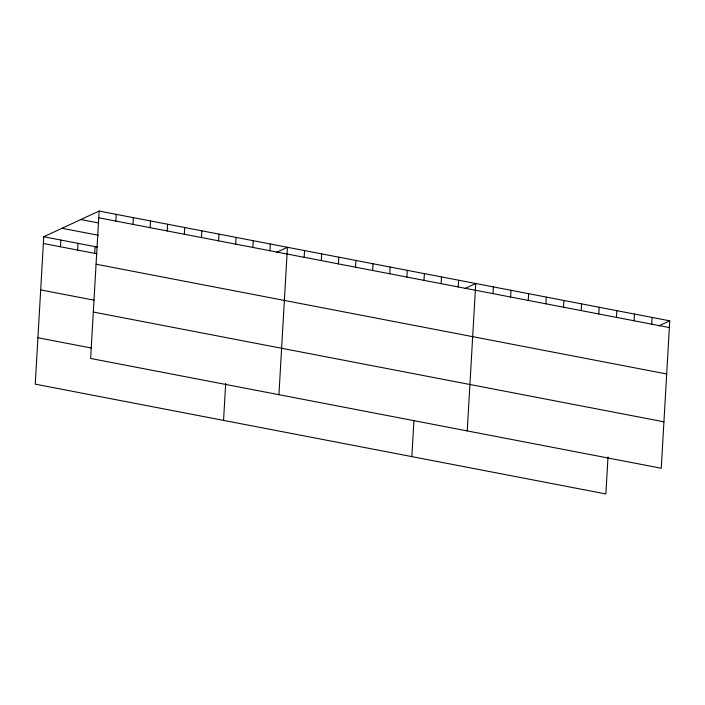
<?xml version="1.0" encoding="UTF-8"?>
<svg xmlns="http://www.w3.org/2000/svg" width="705" height="705" viewBox="0 0 705 705"><rect width="100%" height="100%" fill="white"/><g stroke="black" fill="none" stroke-linecap="round" stroke-linejoin="round"><path stroke-width="1.06" d="M99.132 211.059L90.628 358.466L661.255 468.243L669.75 320.837L99.132 211.059L43.745 236.757L35.25 384.163L605.868 493.941L608.001 457.007M60.48 246.776L60.868 240.052M77.603 250.063L77.991 243.348M94.717 253.359L95.105 246.635M115.858 221.079L116.246 214.355M132.981 224.366L133.368 217.651M150.103 227.662L150.491 220.938M167.217 230.958L167.605 224.234M184.34 234.254L184.728 227.53M201.454 237.541L201.841 230.817M218.576 240.837L218.964 234.113M223.555 420.392L225.679 383.458M235.69 244.133L236.078 237.409M252.813 247.42L253.201 240.705M269.927 250.716L270.315 243.992M278.933 394.694L287.437 247.288L276.466 252.372M304.163 257.299L304.551 250.583M321.286 260.594L321.674 253.87M338.4 263.89L338.788 257.166M355.523 267.186L355.91 260.462M372.637 270.473L373.024 263.749M389.759 273.769L390.147 267.045M406.882 277.065L407.27 270.341M411.861 456.611L413.923 420.744M423.996 280.352L424.384 273.637M441.118 283.648L441.506 276.924M458.232 286.944L458.62 280.22M467.239 430.914L475.743 283.516L464.771 288.601M492.989 293.624L493.377 286.909M510.623 297.025L511.01 290.301M528.265 300.418L528.653 293.694M545.899 303.811L546.287 297.087M563.542 307.204L563.929 300.48M581.176 310.597L581.563 303.873M598.809 313.989L599.197 307.265M616.452 317.382L616.84 310.658M634.086 320.775L634.474 314.051M651.728 324.168L652.116 317.444M658.787 325.921L669.75 320.837M98.744 217.783L669.362 327.561M80.855 219.546L97.977 222.833M62.022 228.279L98.4 235.276M43.745 236.757L97.246 247.05M43.358 243.481L96.858 253.774M96.065 264.208L666.683 373.985M40.687 289.905L94.179 300.198M93.307 312.042L663.925 421.819M37.929 337.739L91.421 348.032"/></g></svg>
